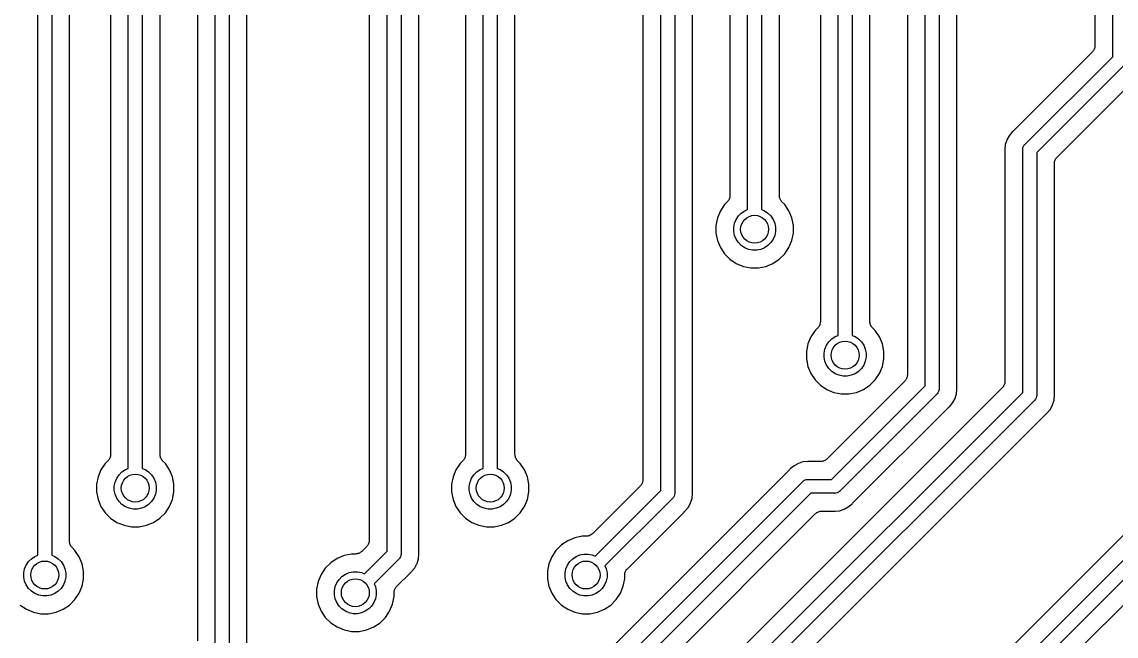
# Model space of a CAD drawing. Extents: x 49 to 143, y -158 to -38.
# Drawn here: x 80.57 to 96.23, y -82.03 to -73.23 of the extents above; entities that cross this region are included whole.
import ezdxf

# ---------------------------------------------------------------- set-up
doc = ezdxf.new("R2010")
doc.units = 0
doc.layers.add('BLACK', color=7, linetype='CONTINUOUS')

msp = doc.modelspace()

# ---------------------------------------------------------------- linework, layer by layer
at = {"layer": 'BLACK', "linetype": 'CONTINUOUS'}
for p, q in [((96.1844, -73.7272), (96.1844, -66.6869)), ((80.799, -80.8697), (80.799, -66.8323)), ((80.999, -66.8688), (80.999, -80.8697)), ((83.339, -82.2546), (83.339, -66.8323)), ((83.539, -66.8688), (83.539, -82.2911)), ((90.959, -75.9167), (90.959, -66.8323)), ((91.159, -66.8688), (91.159, -75.9167)), ((93.499, -78.4446), (93.499, -66.8323)), ((93.699, -66.8688), (93.699, -78.4811)), ((85.798, -80.8116), (85.798, -66.9133)), ((85.998, -66.9498), (85.998, -80.8481)), ((95.9304, -68.9039), (95.9304, -73.5694)), ((81.253, -80.6709), (81.253, -68.9985)), ((82.0944, -79.6251), (82.0944, -68.9188)), ((82.2944, -68.9188), (82.2944, -79.6251)), ((83.085, -69.0423), (83.085, -82.0968)), ((83.793, -82.2724), (83.793, -68.9948)), ((86.252, -80.8294), (86.252, -68.9175)), ((87.1744, -79.6251), (87.1744, -68.9188)), ((87.3744, -68.9188), (87.3744, -79.6251)), ((89.7144, -79.9432), (89.7144, -68.9188)), ((89.9144, -68.9188), (89.9144, -79.9797)), ((90.705, -69.0423), (90.705, -75.7179)), ((91.413, -75.7179), (91.413, -68.9985)), ((92.2544, -77.7201), (92.2544, -68.9188)), ((92.4544, -68.9188), (92.4544, -77.7201)), ((93.245, -69.0423), (93.245, -78.2868)), ((93.953, -78.4624), (93.953, -68.9985)), ((81.8404, -69.2052), (81.8404, -79.4263)), ((82.5484, -79.4263), (82.5484, -69.2052)), ((85.544, -69.0901), (85.544, -80.6538)), ((86.9204, -69.2052), (86.9204, -79.4263)), ((87.6284, -79.4263), (87.6284, -69.2052)), ((89.4604, -69.2052), (89.4604, -79.7854)), ((90.1684, -79.961), (90.1684, -69.2052)), ((92.0004, -69.2052), (92.0004, -77.5213)), ((92.7084, -77.5213), (92.7084, -69.2052)), ((95.9241, -73.6069), (95.9206, -73.6182)), ((95.9276, -73.5958), (95.9241, -73.6069)), ((95.9277, -73.5951), (95.9276, -73.5958)), ((95.9279, -73.5945), (95.9277, -73.5951)), ((95.9291, -73.5828), (95.9279, -73.5945)), ((95.9304, -73.5711), (95.9291, -73.5828)), ((95.9304, -73.5694), (95.9304, -73.5698)), ((95.9304, -73.5698), (95.9304, -73.5698)), ((95.9304, -73.5698), (95.9304, -73.5698)), ((95.9304, -73.5698), (95.9304, -73.5711)), ((95.8932, -73.6592), (94.7624, -74.79)), ((94.9288, -74.9828), (96.1844, -73.7272)), ((95.9006, -73.6501), (95.8932, -73.6592)), ((95.9082, -73.6411), (95.9006, -73.6501)), ((95.9085, -73.6405), (95.9082, -73.6411)), ((95.9089, -73.64), (95.9085, -73.6405)), ((95.9145, -73.6297), (95.9089, -73.64)), ((95.9201, -73.6194), (95.9145, -73.6297)), ((95.9203, -73.6188), (95.9201, -73.6194)), ((95.9206, -73.6182), (95.9203, -73.6188)), ((96.3516, -73.8428), (95.096, -75.0984)), ((95.3872, -75.1664), (96.518, -74.0356)), ((94.7002, -74.8594), (94.6674, -74.9209)), ((94.7445, -74.8055), (94.7002, -74.8594)), ((94.7532, -74.7983), (94.7445, -74.8055)), ((94.7569, -74.7946), (94.7532, -74.7983)), ((94.7611, -74.7912), (94.7569, -74.7946)), ((94.7624, -74.79), (94.7611, -74.7912)), ((94.6471, -74.9876), (94.6403, -75.057)), ((94.6625, -74.9369), (94.6471, -74.9876)), ((94.6674, -74.9209), (94.6625, -74.9369)), ((94.6625, -74.9369), (94.6625, -74.9369)), ((94.8999, -75.0294), (94.9032, -75.0185)), ((94.9032, -75.0185), (94.9125, -75.0012)), ((94.9125, -75.0012), (94.9249, -74.9859)), ((94.9249, -74.9859), (94.9288, -74.9828)), ((94.6403, -75.057), (94.6414, -75.0682)), ((94.6414, -75.0682), (94.6415, -75.0699)), ((94.6415, -75.0699), (94.6415, -75.0753)), ((94.6415, -75.0753), (94.642, -75.0806)), ((94.642, -75.0806), (94.642, -78.3791)), ((94.8955, -75.057), (94.896, -75.0521)), ((94.896, -75.0619), (94.8955, -75.057)), ((94.896, -75.0521), (94.8974, -75.0374)), ((94.896, -75.0521), (94.896, -75.0521)), ((94.896, -78.5369), (94.896, -75.0619)), ((94.8974, -75.0374), (94.8975, -75.0372)), ((94.8975, -75.0372), (94.8999, -75.0294)), ((95.096, -75.0984), (95.096, -78.5735)), ((95.3797, -75.1755), (95.3872, -75.1664)), ((95.35, -75.2545), (95.3513, -75.2428)), ((95.35, -75.2558), (95.35, -75.2545)), ((95.35, -75.2562), (95.35, -75.2558)), ((95.35, -75.2558), (95.35, -75.2558)), ((95.35, -75.2558), (95.35, -75.2558)), ((95.35, -78.5547), (95.35, -75.2562)), ((95.3513, -75.2428), (95.3525, -75.2311)), ((95.3525, -75.2311), (95.3527, -75.2305)), ((95.3527, -75.2305), (95.3528, -75.2298)), ((95.3528, -75.2298), (95.3563, -75.2186)), ((95.3563, -75.2186), (95.3598, -75.2074)), ((95.3598, -75.2074), (95.3601, -75.2068)), ((95.3601, -75.2068), (95.3603, -75.2062)), ((95.3603, -75.2062), (95.3659, -75.1959)), ((95.3659, -75.1959), (95.3715, -75.1856)), ((95.3715, -75.1856), (95.3719, -75.1851)), ((95.3719, -75.1851), (95.3722, -75.1845)), ((95.3722, -75.1845), (95.3797, -75.1755)), ((90.6753, -75.7986), (90.6678, -75.8077)), ((90.6828, -75.7897), (90.6753, -75.7986)), ((90.6831, -75.7891), (90.6828, -75.7897)), ((90.6835, -75.7886), (90.6831, -75.7891)), ((90.6891, -75.7783), (90.6835, -75.7886)), ((90.6947, -75.768), (90.6891, -75.7783)), ((90.6949, -75.7673), (90.6947, -75.768)), ((90.6952, -75.7667), (90.6949, -75.7673)), ((90.6987, -75.7555), (90.6952, -75.7667)), ((90.7022, -75.7443), (90.6987, -75.7555)), ((90.7023, -75.7437), (90.7022, -75.7443)), ((90.7025, -75.743), (90.7023, -75.7437)), ((90.7037, -75.7313), (90.7025, -75.743)), ((90.705, -75.7197), (90.7037, -75.7313)), ((90.705, -75.7179), (90.705, -75.7183)), ((90.705, -75.7183), (90.705, -75.7184)), ((90.705, -75.7184), (90.705, -75.7184)), ((90.705, -75.7184), (90.705, -75.7197)), ((91.4141, -75.7296), (91.413, -75.7179)), ((91.4152, -75.7413), (91.4141, -75.7296)), ((91.4154, -75.7419), (91.4152, -75.7413)), ((91.4154, -75.7426), (91.4154, -75.7419)), ((91.4188, -75.7538), (91.4154, -75.7426)), ((91.4221, -75.7651), (91.4188, -75.7538)), ((91.4224, -75.7657), (91.4221, -75.7651)), ((91.4226, -75.7663), (91.4224, -75.7657)), ((91.4281, -75.7767), (91.4226, -75.7663)), ((91.4335, -75.7871), (91.4281, -75.7767)), ((91.4339, -75.7876), (91.4335, -75.7871)), ((91.4342, -75.7882), (91.4339, -75.7876)), ((91.4416, -75.7973), (91.4342, -75.7882)), ((91.449, -75.8065), (91.4416, -75.7973)), ((90.5681, -75.9376), (90.5263, -76.0384)), ((90.6287, -75.8468), (90.5681, -75.9376)), ((90.6678, -75.8077), (90.6287, -75.8468)), ((90.8678, -75.967), (90.9169, -75.9341)), ((90.9169, -75.9341), (90.959, -75.9167)), ((91.159, -75.9167), (91.2011, -75.9341)), ((91.2011, -75.9341), (91.2502, -75.967)), ((91.4499, -75.8074), (91.449, -75.8065)), ((91.4502, -75.8077), (91.4499, -75.8074)), ((91.4499, -75.8074), (91.4499, -75.8074)), ((91.4499, -75.8074), (91.4499, -75.8074)), ((91.4893, -75.8468), (91.4502, -75.8077)), ((91.5499, -75.9376), (91.4893, -75.8468)), ((91.5917, -76.0384), (91.5499, -75.9376)), ((90.5263, -76.0384), (90.505, -76.1454)), ((90.759, -76.1705), (90.7705, -76.1125)), ((90.7705, -76.1125), (90.7931, -76.0579)), ((90.7931, -76.0579), (90.826, -76.0088)), ((90.826, -76.0088), (90.8678, -75.967)), ((91.2502, -75.967), (91.292, -76.0088)), ((91.292, -76.0088), (91.3249, -76.0579)), ((91.3249, -76.0579), (91.3475, -76.1125)), ((91.3475, -76.1125), (91.359, -76.1705)), ((91.613, -76.1454), (91.5917, -76.0384)), ((90.505, -76.1454), (90.505, -76.2546)), ((90.505, -76.2546), (90.5263, -76.3616)), ((90.759, -76.2295), (90.759, -76.1705)), ((90.7705, -76.2875), (90.759, -76.2295)), ((91.359, -76.2295), (91.3475, -76.2875)), ((91.359, -76.1705), (91.359, -76.2295)), ((91.5917, -76.3616), (91.613, -76.2546)), ((91.613, -76.2546), (91.613, -76.1454)), ((90.5263, -76.3616), (90.5681, -76.4624)), ((90.7931, -76.3421), (90.7705, -76.2875)), ((90.826, -76.3912), (90.7931, -76.3421)), ((90.8678, -76.433), (90.826, -76.3912)), ((91.292, -76.3912), (91.2502, -76.433)), ((91.3249, -76.3421), (91.292, -76.3912)), ((91.3475, -76.2875), (91.3249, -76.3421)), ((91.5499, -76.4624), (91.5917, -76.3616)), ((90.5681, -76.4624), (90.6287, -76.5532)), ((90.6287, -76.5532), (90.7058, -76.6303)), ((90.9169, -76.4659), (90.8678, -76.433)), ((90.9715, -76.4885), (90.9169, -76.4659)), ((91.0295, -76.5), (90.9715, -76.4885)), ((91.0885, -76.5), (91.0295, -76.5)), ((91.1465, -76.4885), (91.0885, -76.5)), ((91.2011, -76.4659), (91.1465, -76.4885)), ((91.2502, -76.433), (91.2011, -76.4659)), ((91.4122, -76.6303), (91.4893, -76.5532)), ((91.4893, -76.5532), (91.5499, -76.4624)), ((90.7058, -76.6303), (90.7966, -76.6909)), ((90.7966, -76.6909), (90.8974, -76.7327)), ((90.8974, -76.7327), (91.0044, -76.754)), ((91.1136, -76.754), (91.2206, -76.7327)), ((91.2206, -76.7327), (91.3214, -76.6909)), ((91.3214, -76.6909), (91.4122, -76.6303)), ((91.0044, -76.754), (91.1136, -76.754)), ((92.0004, -77.5231), (91.9991, -77.5348)), ((92.0004, -77.5213), (92.0004, -77.5217)), ((92.0004, -77.5217), (92.0004, -77.5218)), ((92.0004, -77.5218), (92.0004, -77.5218)), ((92.0004, -77.5218), (92.0004, -77.5231)), ((92.7095, -77.533), (92.7084, -77.5213)), ((91.9241, -77.6502), (91.8635, -77.741)), ((91.9632, -77.6111), (91.9241, -77.6502)), ((91.9707, -77.602), (91.9632, -77.6111)), ((91.9782, -77.5931), (91.9707, -77.602)), ((91.9785, -77.5925), (91.9782, -77.5931)), ((91.9789, -77.592), (91.9785, -77.5925)), ((91.9845, -77.5817), (91.9789, -77.592)), ((91.9901, -77.5714), (91.9845, -77.5817)), ((91.9903, -77.5707), (91.9901, -77.5714)), ((91.9906, -77.5701), (91.9903, -77.5707)), ((91.9941, -77.5589), (91.9906, -77.5701)), ((91.9976, -77.5477), (91.9941, -77.5589)), ((91.9977, -77.5471), (91.9976, -77.5477)), ((91.9979, -77.5464), (91.9977, -77.5471)), ((91.9991, -77.5348), (91.9979, -77.5464)), ((92.7106, -77.5447), (92.7095, -77.533)), ((92.7108, -77.5453), (92.7106, -77.5447)), ((92.7108, -77.546), (92.7108, -77.5453)), ((92.7142, -77.5571), (92.7108, -77.546)), ((92.7175, -77.5685), (92.7142, -77.5571)), ((92.7178, -77.5691), (92.7175, -77.5685)), ((92.718, -77.5697), (92.7178, -77.5691)), ((92.7235, -77.5801), (92.718, -77.5697)), ((92.7289, -77.5905), (92.7235, -77.5801)), ((92.7293, -77.591), (92.7289, -77.5905)), ((92.7296, -77.5916), (92.7293, -77.591)), ((92.737, -77.6007), (92.7296, -77.5916)), ((92.7444, -77.6099), (92.737, -77.6007)), ((92.7453, -77.6108), (92.7444, -77.6099)), ((92.7456, -77.6111), (92.7453, -77.6108)), ((92.7453, -77.6108), (92.7453, -77.6108)), ((92.7453, -77.6108), (92.7453, -77.6108)), ((92.7847, -77.6502), (92.7456, -77.6111)), ((92.8453, -77.741), (92.7847, -77.6502)), ((91.8635, -77.741), (91.8217, -77.8418)), ((92.0885, -77.8613), (92.1214, -77.8122)), ((92.1214, -77.8122), (92.1632, -77.7704)), ((92.1632, -77.7704), (92.2123, -77.7375)), ((92.2123, -77.7375), (92.2544, -77.7201)), ((92.4544, -77.7201), (92.4965, -77.7375)), ((92.4965, -77.7375), (92.5456, -77.7704)), ((92.5456, -77.7704), (92.5874, -77.8122)), ((92.5874, -77.8122), (92.6203, -77.8613)), ((92.8871, -77.8418), (92.8453, -77.741)), ((91.8217, -77.8418), (91.8004, -77.9488)), ((91.8004, -77.9488), (91.8004, -78.058)), ((92.0544, -77.9739), (92.0659, -77.9159)), ((92.0544, -78.0329), (92.0544, -77.9739)), ((92.0659, -77.9159), (92.0885, -77.8613)), ((92.6203, -77.8613), (92.6429, -77.9159)), ((92.6429, -77.9159), (92.6544, -77.9739)), ((92.6544, -77.9739), (92.6544, -78.0329)), ((92.9084, -77.9488), (92.8871, -77.8418)), ((92.9084, -78.058), (92.9084, -77.9488)), ((91.8004, -78.058), (91.8217, -78.165)), ((92.0659, -78.0909), (92.0544, -78.0329)), ((92.0885, -78.1455), (92.0659, -78.0909)), ((92.1214, -78.1946), (92.0885, -78.1455)), ((92.6203, -78.1455), (92.5874, -78.1946)), ((92.6429, -78.0909), (92.6203, -78.1455)), ((92.6544, -78.0329), (92.6429, -78.0909)), ((92.8871, -78.165), (92.9084, -78.058)), ((91.8217, -78.165), (91.8635, -78.2658)), ((91.8635, -78.2658), (91.9241, -78.3566)), ((92.1632, -78.2364), (92.1214, -78.1946)), ((92.2123, -78.2693), (92.1632, -78.2364)), ((92.2669, -78.2919), (92.2123, -78.2693)), ((92.3249, -78.3034), (92.2669, -78.2919)), ((92.3839, -78.3034), (92.3249, -78.3034)), ((92.4419, -78.2919), (92.3839, -78.3034)), ((92.4965, -78.2693), (92.4419, -78.2919)), ((92.5456, -78.2364), (92.4965, -78.2693)), ((92.5874, -78.1946), (92.5456, -78.2364)), ((92.7847, -78.3566), (92.8453, -78.2658)), ((92.8453, -78.2658), (92.8871, -78.165)), ((93.2437, -78.3002), (93.2425, -78.3119)), ((93.245, -78.2885), (93.2437, -78.3002)), ((93.245, -78.2868), (93.245, -78.2872)), ((93.245, -78.2872), (93.245, -78.2872)), ((93.245, -78.2872), (93.245, -78.2872)), ((93.245, -78.2872), (93.245, -78.2885)), ((91.9241, -78.3566), (92.0012, -78.4337)), ((92.0012, -78.4337), (92.092, -78.4943)), ((93.2078, -78.3766), (92.0926, -79.4918)), ((92.1606, -79.783), (93.499, -78.4446)), ((92.6168, -78.4943), (92.7076, -78.4337)), ((92.7076, -78.4337), (92.7847, -78.3566)), ((93.2153, -78.3675), (93.2078, -78.3766)), ((93.2228, -78.3585), (93.2153, -78.3675)), ((93.2231, -78.3579), (93.2228, -78.3585)), ((93.2235, -78.3574), (93.2231, -78.3579)), ((93.2291, -78.3471), (93.2235, -78.3574)), ((93.2347, -78.3368), (93.2291, -78.3471)), ((93.2349, -78.3362), (93.2347, -78.3368)), ((93.2352, -78.3356), (93.2349, -78.3362)), ((93.2387, -78.3243), (93.2352, -78.3356)), ((93.2422, -78.3132), (93.2387, -78.3243)), ((93.2423, -78.3125), (93.2422, -78.3132)), ((93.2425, -78.3119), (93.2423, -78.3125)), ((93.9535, -78.4677), (93.953, -78.4624)), ((94.6122, -78.4599), (94.6048, -78.4689)), ((94.6198, -78.4509), (94.6122, -78.4599)), ((94.6201, -78.4503), (94.6198, -78.4509)), ((94.6205, -78.4498), (94.6201, -78.4503)), ((94.6261, -78.4394), (94.6205, -78.4498)), ((94.6317, -78.4291), (94.6261, -78.4394)), ((94.6319, -78.4285), (94.6317, -78.4291)), ((94.6322, -78.4279), (94.6319, -78.4285)), ((94.6357, -78.4167), (94.6322, -78.4279)), ((94.6392, -78.4055), (94.6357, -78.4167)), ((94.6393, -78.4048), (94.6392, -78.4055)), ((94.6395, -78.4042), (94.6393, -78.4048)), ((94.6407, -78.3926), (94.6395, -78.4042)), ((94.642, -78.3809), (94.6407, -78.3926)), ((94.642, -78.3791), (94.642, -78.3795)), ((94.642, -78.3795), (94.642, -78.3796)), ((94.642, -78.3796), (94.642, -78.3796)), ((94.642, -78.3796), (94.642, -78.3809)), ((94.6048, -78.4689), (85.1999, -87.8738)), ((85.2679, -88.165), (94.896, -78.5369)), ((92.092, -78.4943), (92.1928, -78.5361)), ((92.1928, -78.5361), (92.2998, -78.5574)), ((93.6662, -78.5602), (92.2762, -79.9502)), ((92.2998, -78.5574), (92.409, -78.5574)), ((92.409, -78.5574), (92.516, -78.5361)), ((92.516, -78.5361), (92.6168, -78.4943)), ((93.6701, -78.5571), (93.6662, -78.5602)), ((93.6825, -78.5418), (93.6701, -78.5571)), ((93.6918, -78.5245), (93.6825, -78.5418)), ((93.6965, -78.509), (93.6918, -78.5245)), ((93.6976, -78.5056), (93.6965, -78.509)), ((93.6983, -78.4985), (93.6976, -78.5056)), ((93.699, -78.4909), (93.6983, -78.4985)), ((93.699, -78.4811), (93.6995, -78.486)), ((93.6995, -78.486), (93.699, -78.4909)), ((93.699, -78.4909), (93.699, -78.4909)), ((93.9276, -78.6221), (93.9479, -78.5554)), ((93.9479, -78.5554), (93.9536, -78.4972)), ((93.9534, -78.4731), (93.9535, -78.4677)), ((93.9536, -78.4748), (93.9534, -78.4731)), ((93.9547, -78.486), (93.9536, -78.4748)), ((93.9536, -78.4972), (93.9547, -78.486)), ((93.9536, -78.4972), (93.9536, -78.4972)), ((95.0888, -78.6168), (95.0848, -78.6244)), ((95.0946, -78.598), (95.0888, -78.6168)), ((95.0948, -78.5959), (95.0946, -78.598)), ((95.096, -78.5833), (95.0948, -78.5959)), ((95.096, -78.5735), (95.0965, -78.5784)), ((95.0965, -78.5784), (95.096, -78.5832)), ((95.096, -78.5832), (95.096, -78.5833)), ((95.3449, -78.6477), (95.3517, -78.5784)), ((95.3505, -78.5601), (95.35, -78.5547)), ((95.3504, -78.5654), (95.3505, -78.5601)), ((95.3506, -78.5672), (95.3504, -78.5654)), ((95.3517, -78.5784), (95.3506, -78.5672)), ((95.0632, -78.6525), (85.3835, -88.3322)), ((92.469, -80.1166), (93.8326, -78.753)), ((93.8326, -78.753), (93.8339, -78.7518)), ((93.8339, -78.7518), (93.8381, -78.7484)), ((93.8381, -78.7484), (93.8418, -78.7447)), ((93.8418, -78.7447), (93.8505, -78.7375)), ((93.8505, -78.7375), (93.8948, -78.6836)), ((93.8948, -78.6836), (93.9276, -78.6221)), ((95.0671, -78.6494), (95.0632, -78.6525)), ((95.0795, -78.6342), (95.0671, -78.6494)), ((95.0848, -78.6244), (95.0795, -78.6342)), ((95.2475, -78.8299), (95.2918, -78.776)), ((95.2918, -78.776), (95.3246, -78.7145)), ((95.3246, -78.7145), (95.3449, -78.6477)), ((85.5764, -88.4986), (95.2296, -78.8454)), ((95.2296, -78.8454), (95.2309, -78.8441)), ((95.2309, -78.8441), (95.2351, -78.8408)), ((95.2351, -78.8408), (95.2388, -78.837)), ((95.2388, -78.837), (95.2475, -78.8299)), ((81.7641, -79.5552), (81.7035, -79.646)), ((81.8032, -79.5161), (81.7641, -79.5552)), ((81.8107, -79.507), (81.8032, -79.5161)), ((81.8182, -79.4981), (81.8107, -79.507)), ((81.8185, -79.4975), (81.8182, -79.4981)), ((81.8189, -79.497), (81.8185, -79.4975)), ((81.8245, -79.4867), (81.8189, -79.497)), ((81.8301, -79.4764), (81.8245, -79.4867)), ((81.8303, -79.4757), (81.8301, -79.4764)), ((81.8306, -79.4751), (81.8303, -79.4757)), ((81.8341, -79.4639), (81.8306, -79.4751)), ((81.8376, -79.4527), (81.8341, -79.4639)), ((81.8377, -79.4521), (81.8376, -79.4527)), ((81.8379, -79.4514), (81.8377, -79.4521)), ((81.8391, -79.4398), (81.8379, -79.4514)), ((81.8404, -79.4281), (81.8391, -79.4398)), ((81.8404, -79.4263), (81.8404, -79.4267)), ((81.8404, -79.4267), (81.8404, -79.4268)), ((81.8404, -79.4268), (81.8404, -79.4268)), ((81.8404, -79.4268), (81.8404, -79.4281)), ((82.5495, -79.438), (82.5484, -79.4263)), ((82.5506, -79.4497), (82.5495, -79.438)), ((82.5508, -79.4503), (82.5506, -79.4497)), ((82.5508, -79.451), (82.5508, -79.4503)), ((82.5542, -79.4622), (82.5508, -79.451)), ((82.5575, -79.4735), (82.5542, -79.4622)), ((82.5578, -79.4741), (82.5575, -79.4735)), ((82.558, -79.4747), (82.5578, -79.4741)), ((82.5635, -79.4851), (82.558, -79.4747)), ((82.5689, -79.4955), (82.5635, -79.4851)), ((82.5693, -79.496), (82.5689, -79.4955)), ((82.5696, -79.4966), (82.5693, -79.496)), ((82.577, -79.5057), (82.5696, -79.4966)), ((82.5844, -79.5149), (82.577, -79.5057)), ((82.5853, -79.5158), (82.5844, -79.5149)), ((82.5856, -79.5161), (82.5853, -79.5158)), ((82.5853, -79.5158), (82.5853, -79.5158)), ((82.5853, -79.5158), (82.5853, -79.5158)), ((82.6247, -79.5552), (82.5856, -79.5161)), ((82.6853, -79.646), (82.6247, -79.5552)), ((86.8441, -79.5552), (86.7835, -79.646)), ((86.8832, -79.5161), (86.8441, -79.5552)), ((86.8907, -79.507), (86.8832, -79.5161)), ((86.8982, -79.4981), (86.8907, -79.507)), ((86.8985, -79.4975), (86.8982, -79.4981)), ((86.8989, -79.497), (86.8985, -79.4975)), ((86.9045, -79.4867), (86.8989, -79.497)), ((86.9101, -79.4764), (86.9045, -79.4867)), ((86.9103, -79.4757), (86.9101, -79.4764)), ((86.9106, -79.4751), (86.9103, -79.4757)), ((86.9141, -79.4639), (86.9106, -79.4751)), ((86.9176, -79.4527), (86.9141, -79.4639)), ((86.9177, -79.4521), (86.9176, -79.4527)), ((86.9179, -79.4514), (86.9177, -79.4521)), ((86.9191, -79.4398), (86.9179, -79.4514)), ((86.9204, -79.4281), (86.9191, -79.4398)), ((86.9204, -79.4263), (86.9204, -79.4267)), ((86.9204, -79.4267), (86.9204, -79.4268)), ((86.9204, -79.4268), (86.9204, -79.4268)), ((86.9204, -79.4268), (86.9204, -79.4281)), ((87.6295, -79.438), (87.6284, -79.4263)), ((87.6306, -79.4497), (87.6295, -79.438)), ((87.6308, -79.4503), (87.6306, -79.4497)), ((87.6308, -79.451), (87.6308, -79.4503)), ((87.6342, -79.4622), (87.6308, -79.451)), ((87.6375, -79.4735), (87.6342, -79.4622)), ((87.6378, -79.4741), (87.6375, -79.4735)), ((87.638, -79.4747), (87.6378, -79.4741)), ((87.6435, -79.4851), (87.638, -79.4747)), ((87.6489, -79.4955), (87.6435, -79.4851)), ((87.6493, -79.496), (87.6489, -79.4955)), ((87.6496, -79.4966), (87.6493, -79.496)), ((87.657, -79.5057), (87.6496, -79.4966)), ((87.6644, -79.5149), (87.657, -79.5057)), ((87.6653, -79.5158), (87.6644, -79.5149)), ((87.6656, -79.5161), (87.6653, -79.5158)), ((87.6653, -79.5158), (87.6653, -79.5158)), ((87.6653, -79.5158), (87.6653, -79.5158)), ((87.7047, -79.5552), (87.6656, -79.5161)), ((87.7653, -79.646), (87.7047, -79.5552)), ((91.6849, -79.5544), (91.6234, -79.5872)), ((91.7361, -79.5388), (91.6849, -79.5544)), ((91.7516, -79.5341), (91.7361, -79.5388)), ((91.7361, -79.5388), (91.7361, -79.5388)), ((91.821, -79.5273), (91.7516, -79.5341)), ((91.8322, -79.5284), (91.821, -79.5273)), ((91.8375, -79.5284), (91.8322, -79.5284)), ((91.8429, -79.529), (91.8375, -79.5284)), ((91.8446, -79.529), (91.8429, -79.529)), ((92.0028, -79.529), (91.8446, -79.529)), ((92.0144, -79.5279), (92.0028, -79.529)), ((92.0261, -79.5268), (92.0144, -79.5279)), ((92.0268, -79.5266), (92.0261, -79.5268)), ((92.0274, -79.5266), (92.0268, -79.5266)), ((92.0386, -79.5232), (92.0274, -79.5266)), ((92.0499, -79.5199), (92.0386, -79.5232)), ((92.0505, -79.5196), (92.0499, -79.5199)), ((92.0512, -79.5194), (92.0505, -79.5196)), ((92.0615, -79.5139), (92.0512, -79.5194)), ((92.0719, -79.5085), (92.0615, -79.5139)), ((92.0725, -79.5081), (92.0719, -79.5085)), ((92.073, -79.5078), (92.0725, -79.5081)), ((92.0821, -79.5004), (92.073, -79.5078)), ((92.0913, -79.493), (92.0821, -79.5004)), ((92.0922, -79.4921), (92.0913, -79.493)), ((92.0923, -79.4921), (92.0922, -79.4921)), ((92.0926, -79.4918), (92.0923, -79.4921)), ((92.0923, -79.4921), (92.0923, -79.4921)), ((81.7035, -79.646), (81.6617, -79.7468)), ((81.9285, -79.7663), (81.9614, -79.7172)), ((81.9614, -79.7172), (82.0032, -79.6754)), ((82.0032, -79.6754), (82.0523, -79.6425)), ((82.0523, -79.6425), (82.0944, -79.6251)), ((82.2944, -79.6251), (82.3365, -79.6425)), ((82.3365, -79.6425), (82.3856, -79.6754)), ((82.3856, -79.6754), (82.4274, -79.7172)), ((82.4274, -79.7172), (82.4603, -79.7663)), ((82.7271, -79.7468), (82.6853, -79.646)), ((91.554, -79.6494), (84.3456, -86.8578)), ((86.7835, -79.646), (86.7417, -79.7468)), ((87.0085, -79.7663), (87.0414, -79.7172)), ((87.0414, -79.7172), (87.0832, -79.6754)), ((87.0832, -79.6754), (87.1323, -79.6425)), ((87.1323, -79.6425), (87.1744, -79.6251)), ((87.3744, -79.6251), (87.4165, -79.6425)), ((87.4165, -79.6425), (87.4656, -79.6754)), ((87.4656, -79.6754), (87.5074, -79.7172)), ((87.5074, -79.7172), (87.5403, -79.7663)), ((87.8071, -79.7468), (87.7653, -79.646)), ((91.5574, -79.6453), (91.554, -79.6494)), ((91.5612, -79.6415), (91.5574, -79.6453)), ((91.5623, -79.6402), (91.5612, -79.6415)), ((91.5695, -79.6315), (91.5623, -79.6402)), ((91.6234, -79.5872), (91.5695, -79.6315)), ((81.6617, -79.7468), (81.6404, -79.8538)), ((81.6404, -79.8538), (81.6404, -79.963)), ((81.8944, -79.8789), (81.9059, -79.8209)), ((81.9059, -79.8209), (81.9285, -79.7663)), ((82.4603, -79.7663), (82.4829, -79.8209)), ((82.4829, -79.8209), (82.4944, -79.8789)), ((82.7484, -79.8538), (82.7271, -79.7468)), ((82.7484, -79.963), (82.7484, -79.8538)), ((84.4136, -87.149), (91.7468, -79.8158)), ((86.7417, -79.7468), (86.7204, -79.8538)), ((86.7204, -79.8538), (86.7204, -79.963)), ((86.9744, -79.8789), (86.9859, -79.8209)), ((86.9859, -79.8209), (87.0085, -79.7663)), ((87.5403, -79.7663), (87.5629, -79.8209)), ((87.5629, -79.8209), (87.5744, -79.8789)), ((87.8284, -79.8538), (87.8071, -79.7468)), ((87.8284, -79.963), (87.8284, -79.8538)), ((89.4307, -79.8661), (89.4232, -79.8752)), ((89.4382, -79.8571), (89.4307, -79.8661)), ((89.4385, -79.8565), (89.4382, -79.8571)), ((89.4389, -79.856), (89.4385, -79.8565)), ((89.4445, -79.8457), (89.4389, -79.856)), ((89.4501, -79.8354), (89.4445, -79.8457)), ((89.4503, -79.8348), (89.4501, -79.8354)), ((89.4506, -79.8342), (89.4503, -79.8348)), ((89.4541, -79.823), (89.4506, -79.8342)), ((89.4576, -79.8118), (89.4541, -79.823)), ((89.4577, -79.8111), (89.4576, -79.8118)), ((89.4579, -79.8105), (89.4577, -79.8111)), ((89.4591, -79.7988), (89.4579, -79.8105)), ((89.4604, -79.7871), (89.4591, -79.7988)), ((89.4604, -79.7854), (89.4604, -79.7858)), ((89.4604, -79.7858), (89.4604, -79.7858)), ((89.4604, -79.7858), (89.4604, -79.7858)), ((89.4604, -79.7858), (89.4604, -79.7871)), ((91.7468, -79.8158), (91.7499, -79.8119)), ((91.7499, -79.8119), (91.7652, -79.7995)), ((91.7652, -79.7995), (91.7825, -79.7902)), ((91.7825, -79.7902), (91.7957, -79.7862)), ((91.7957, -79.7862), (91.8014, -79.7844)), ((91.8014, -79.7844), (91.8034, -79.7843)), ((91.8034, -79.7843), (91.8161, -79.783)), ((91.8161, -79.783), (91.821, -79.7825)), ((91.8161, -79.783), (91.8161, -79.783)), ((91.821, -79.7825), (91.8259, -79.783)), ((91.8259, -79.783), (92.1606, -79.783)), ((81.6404, -79.963), (81.6617, -80.07)), ((81.8944, -79.9379), (81.8944, -79.8789)), ((81.9059, -79.9959), (81.8944, -79.9379)), ((81.9285, -80.0505), (81.9059, -79.9959)), ((82.4829, -79.9959), (82.4603, -80.0505)), ((82.4944, -79.9379), (82.4829, -79.9959)), ((82.4944, -79.8789), (82.4944, -79.9379)), ((82.7271, -80.07), (82.7484, -79.963)), ((91.8624, -79.983), (84.5292, -87.3162)), ((86.7204, -79.963), (86.7417, -80.07)), ((86.9744, -79.9379), (86.9744, -79.8789)), ((86.9859, -79.9959), (86.9744, -79.9379)), ((87.0085, -80.0505), (86.9859, -79.9959)), ((87.5629, -79.9959), (87.5403, -80.0505)), ((87.5744, -79.9379), (87.5629, -79.9959)), ((87.5744, -79.8789), (87.5744, -79.9379)), ((87.8071, -80.07), (87.8284, -79.963)), ((89.4232, -79.8752), (88.7366, -80.5618)), ((88.7756, -80.882), (89.7144, -79.9432)), ((89.9072, -80.0231), (89.8979, -80.0404)), ((89.9122, -80.0065), (89.9072, -80.0231)), ((89.913, -80.0042), (89.9122, -80.0065)), ((89.9134, -80.0001), (89.913, -80.0042)), ((89.9144, -79.9895), (89.9134, -80.0001)), ((89.9144, -79.9797), (89.9149, -79.9846)), ((89.9149, -79.9846), (89.9144, -79.9895)), ((89.9144, -79.9895), (89.9144, -79.9895)), ((90.1633, -80.054), (90.1701, -79.9846)), ((90.1689, -79.9663), (90.1684, -79.961)), ((90.1688, -79.9717), (90.1689, -79.9663)), ((90.169, -79.9734), (90.1688, -79.9717)), ((90.1701, -79.9846), (90.169, -79.9734)), ((92.1971, -79.983), (91.8624, -79.983)), ((92.202, -79.9835), (92.1971, -79.983)), ((92.2069, -79.983), (92.202, -79.9835)), ((92.2216, -79.9816), (92.2069, -79.983)), ((92.2069, -79.983), (92.2069, -79.983)), ((92.2405, -79.9758), (92.2216, -79.9816)), ((92.2578, -79.9665), (92.2405, -79.9758)), ((92.2731, -79.9541), (92.2578, -79.9665)), ((92.2762, -79.9502), (92.2731, -79.9541)), ((97.0178, -79.9006), (92.3466, -84.5718)), ((92.4146, -84.863), (97.309, -79.9686)), ((81.6617, -80.07), (81.7035, -80.1708)), ((81.7035, -80.1708), (81.7641, -80.2616)), ((81.9614, -80.0996), (81.9285, -80.0505)), ((82.0032, -80.1414), (81.9614, -80.0996)), ((82.0523, -80.1743), (82.0032, -80.1414)), ((82.1069, -80.1969), (82.0523, -80.1743)), ((82.3365, -80.1743), (82.2819, -80.1969)), ((82.3856, -80.1414), (82.3365, -80.1743)), ((82.4274, -80.0996), (82.3856, -80.1414)), ((82.4603, -80.0505), (82.4274, -80.0996)), ((82.6247, -80.2616), (82.6853, -80.1708)), ((82.6853, -80.1708), (82.7271, -80.07)), ((86.7417, -80.07), (86.7835, -80.1708)), ((86.7835, -80.1708), (86.8441, -80.2616)), ((87.0414, -80.0996), (87.0085, -80.0505)), ((87.0832, -80.1414), (87.0414, -80.0996)), ((87.1323, -80.1743), (87.0832, -80.1414)), ((87.1869, -80.1969), (87.1323, -80.1743)), ((87.4165, -80.1743), (87.3619, -80.1969)), ((87.4656, -80.1414), (87.4165, -80.1743)), ((87.5074, -80.0996), (87.4656, -80.1414)), ((87.5403, -80.0505), (87.5074, -80.0996)), ((87.7047, -80.2616), (87.7653, -80.1708)), ((87.7653, -80.1708), (87.8071, -80.07)), ((89.8816, -80.0588), (88.917, -81.0234)), ((89.8855, -80.0557), (89.8816, -80.0588)), ((89.8979, -80.0404), (89.8855, -80.0557)), ((90.0659, -80.2361), (90.1102, -80.1822)), ((90.1102, -80.1822), (90.143, -80.1207)), ((90.143, -80.1207), (90.1625, -80.0565)), ((90.1625, -80.0565), (90.1633, -80.054)), ((90.1625, -80.0565), (90.1625, -80.0565)), ((92.3381, -80.2116), (92.3996, -80.1788)), ((92.3996, -80.1788), (92.4535, -80.1345)), ((92.4535, -80.1345), (92.4607, -80.1258)), ((92.4607, -80.1258), (92.4618, -80.1245)), ((92.4618, -80.1245), (92.4656, -80.1207)), ((92.4656, -80.1207), (92.469, -80.1166)), ((97.4762, -80.0842), (92.5302, -85.0302)), ((81.7641, -80.2616), (81.8412, -80.3387)), ((81.8412, -80.3387), (81.932, -80.3993)), ((82.1649, -80.2084), (82.1069, -80.1969)), ((82.2239, -80.2084), (82.1649, -80.2084)), ((82.2819, -80.1969), (82.2239, -80.2084)), ((82.4568, -80.3993), (82.5476, -80.3387)), ((82.5476, -80.3387), (82.6247, -80.2616)), ((84.722, -87.4826), (91.9304, -80.2742)), ((86.8441, -80.2616), (86.9212, -80.3387)), ((86.9212, -80.3387), (87.012, -80.3993)), ((87.2449, -80.2084), (87.1869, -80.1969)), ((87.3039, -80.2084), (87.2449, -80.2084)), ((87.3619, -80.1969), (87.3039, -80.2084)), ((87.5368, -80.3993), (87.6276, -80.3387)), ((87.6276, -80.3387), (87.7047, -80.2616)), ((89.2372, -81.0624), (90.048, -80.2516)), ((90.048, -80.2516), (90.0493, -80.2504)), ((90.0493, -80.2504), (90.0535, -80.247)), ((90.0535, -80.247), (90.0572, -80.2433)), ((90.0572, -80.2433), (90.0659, -80.2361)), ((91.9304, -80.2742), (91.9307, -80.2739)), ((91.9307, -80.2739), (91.9307, -80.2739)), ((91.9307, -80.2739), (91.9308, -80.2739)), ((91.9308, -80.2739), (91.9317, -80.273)), ((91.9317, -80.273), (91.9409, -80.2656)), ((91.9409, -80.2656), (91.95, -80.2582)), ((91.95, -80.2582), (91.9505, -80.2579)), ((91.9505, -80.2579), (91.9511, -80.2575)), ((91.9511, -80.2575), (91.9615, -80.2521)), ((91.9615, -80.2521), (91.9718, -80.2466)), ((91.9718, -80.2466), (91.9725, -80.2464)), ((91.9725, -80.2464), (91.9731, -80.2461)), ((91.9731, -80.2461), (91.9843, -80.2428)), ((91.9843, -80.2428), (91.9956, -80.2394)), ((91.9956, -80.2394), (91.9962, -80.2394)), ((91.9962, -80.2394), (91.9969, -80.2392)), ((91.9969, -80.2392), (92.0085, -80.2381)), ((92.0085, -80.2381), (92.0202, -80.237)), ((92.0202, -80.237), (92.1784, -80.237)), ((92.1784, -80.237), (92.1801, -80.237)), ((92.1801, -80.237), (92.1855, -80.2376)), ((92.1855, -80.2376), (92.1908, -80.2376)), ((92.1908, -80.2376), (92.202, -80.2387)), ((92.202, -80.2387), (92.2132, -80.2376)), ((92.2132, -80.2376), (92.2714, -80.2319)), ((92.2132, -80.2376), (92.2132, -80.2376)), ((92.2714, -80.2319), (92.3381, -80.2116)), ((95.0922, -82.8274), (97.6426, -80.277)), ((81.932, -80.3993), (82.0328, -80.4411)), ((82.0328, -80.4411), (82.1398, -80.4624)), ((82.1398, -80.4624), (82.249, -80.4624)), ((82.249, -80.4624), (82.356, -80.4411)), ((82.356, -80.4411), (82.4568, -80.3993)), ((87.012, -80.3993), (87.1128, -80.4411)), ((87.1128, -80.4411), (87.2198, -80.4624)), ((87.2198, -80.4624), (87.329, -80.4624)), ((87.329, -80.4624), (87.436, -80.4411)), ((87.436, -80.4411), (87.5368, -80.3993)), ((85.544, -80.6555), (85.5427, -80.6673)), ((85.544, -80.6538), (85.544, -80.6542)), ((85.544, -80.6542), (85.544, -80.6542)), ((85.544, -80.6542), (85.544, -80.6542)), ((85.544, -80.6542), (85.544, -80.6555)), ((88.4844, -80.6203), (88.3836, -80.6621)), ((88.5914, -80.599), (88.4844, -80.6203)), ((88.6468, -80.599), (88.5914, -80.599)), ((88.6584, -80.5979), (88.6468, -80.599)), ((88.6701, -80.5968), (88.6584, -80.5979)), ((88.6708, -80.5966), (88.6701, -80.5968)), ((88.6714, -80.5966), (88.6708, -80.5966)), ((88.6826, -80.5932), (88.6714, -80.5966)), ((88.6939, -80.5899), (88.6826, -80.5932)), ((88.6945, -80.5896), (88.6939, -80.5899)), ((88.6952, -80.5894), (88.6945, -80.5896)), ((88.7055, -80.5839), (88.6952, -80.5894)), ((88.7159, -80.5785), (88.7055, -80.5839)), ((88.7165, -80.5781), (88.7159, -80.5785)), ((88.717, -80.5778), (88.7165, -80.5781)), ((88.7261, -80.5704), (88.717, -80.5778)), ((88.7353, -80.563), (88.7261, -80.5704)), ((88.7362, -80.5621), (88.7353, -80.563)), ((88.7363, -80.5621), (88.7362, -80.5621)), ((88.7366, -80.5618), (88.7363, -80.5621)), ((88.7363, -80.5621), (88.7363, -80.5621)), ((81.2541, -80.6826), (81.253, -80.6709)), ((81.2552, -80.6943), (81.2541, -80.6826)), ((81.2554, -80.6949), (81.2552, -80.6943)), ((81.2554, -80.6956), (81.2554, -80.6949)), ((81.2588, -80.7068), (81.2554, -80.6956)), ((81.2621, -80.7181), (81.2588, -80.7068)), ((81.2624, -80.7187), (81.2621, -80.7181)), ((81.2626, -80.7193), (81.2624, -80.7187)), ((81.2681, -80.7296), (81.2626, -80.7193)), ((81.2735, -80.7401), (81.2681, -80.7296)), ((81.2739, -80.7406), (81.2735, -80.7401)), ((81.2742, -80.7412), (81.2739, -80.7406)), ((81.2816, -80.7503), (81.2742, -80.7412)), ((81.289, -80.7595), (81.2816, -80.7503)), ((81.2899, -80.7604), (81.289, -80.7595)), ((81.2902, -80.7607), (81.2899, -80.7604)), ((81.2899, -80.7604), (81.2899, -80.7604)), ((81.2899, -80.7604), (81.2899, -80.7604)), ((81.3293, -80.7998), (81.2902, -80.7607)), ((81.3899, -80.8906), (81.3293, -80.7998)), ((85.5068, -80.7436), (85.4346, -80.8158)), ((85.4736, -81.136), (85.798, -80.8116)), ((85.5142, -80.7345), (85.5068, -80.7436)), ((85.5218, -80.7255), (85.5142, -80.7345)), ((85.5221, -80.7249), (85.5218, -80.7255)), ((85.5225, -80.7244), (85.5221, -80.7249)), ((85.5281, -80.7141), (85.5225, -80.7244)), ((85.5337, -80.7038), (85.5281, -80.7141)), ((85.5339, -80.7032), (85.5337, -80.7038)), ((85.5342, -80.7026), (85.5339, -80.7032)), ((85.5377, -80.6914), (85.5342, -80.7026)), ((85.5412, -80.6802), (85.5377, -80.6914)), ((85.5413, -80.6795), (85.5412, -80.6802)), ((85.5415, -80.6789), (85.5413, -80.6795)), ((85.5427, -80.6673), (85.5415, -80.6789)), ((88.2157, -80.7998), (88.1551, -80.8906)), ((88.2928, -80.7227), (88.2157, -80.7998)), ((88.3836, -80.6621), (88.2928, -80.7227)), ((80.6331, -81.0109), (80.666, -80.9618)), ((80.666, -80.9618), (80.7078, -80.92)), ((80.7078, -80.92), (80.7569, -80.8871)), ((80.7569, -80.8871), (80.799, -80.8697)), ((80.999, -80.8697), (81.0411, -80.8871)), ((81.0411, -80.8871), (81.0902, -80.92)), ((81.0902, -80.92), (81.132, -80.9618)), ((81.132, -80.9618), (81.1649, -81.0109)), ((81.4317, -80.9914), (81.3899, -80.8906)), ((85.0816, -80.9161), (84.9908, -80.9767)), ((85.1824, -80.8743), (85.0816, -80.9161)), ((85.2894, -80.853), (85.1824, -80.8743)), ((85.3448, -80.853), (85.2894, -80.853)), ((85.3564, -80.8519), (85.3448, -80.853)), ((85.3681, -80.8508), (85.3564, -80.8519)), ((85.3688, -80.8506), (85.3681, -80.8508)), ((85.3694, -80.8506), (85.3688, -80.8506)), ((85.3806, -80.8472), (85.3694, -80.8506)), ((85.3919, -80.8439), (85.3806, -80.8472)), ((85.3925, -80.8436), (85.3919, -80.8439)), ((85.3932, -80.8434), (85.3925, -80.8436)), ((85.4035, -80.8379), (85.3932, -80.8434)), ((85.4139, -80.8325), (85.4035, -80.8379)), ((85.4145, -80.8321), (85.4139, -80.8325)), ((85.415, -80.8318), (85.4145, -80.8321)), ((85.4241, -80.8244), (85.415, -80.8318)), ((85.4333, -80.817), (85.4241, -80.8244)), ((85.4342, -80.8161), (85.4333, -80.817)), ((85.4343, -80.8161), (85.4342, -80.8161)), ((85.4342, -80.8161), (85.4342, -80.8161)), ((85.4346, -80.8158), (85.4343, -80.8161)), ((85.9652, -80.9272), (85.615, -81.2774)), ((85.9691, -80.9241), (85.9652, -80.9272)), ((85.9815, -80.9088), (85.9691, -80.9241)), ((85.9908, -80.8915), (85.9815, -80.9088)), ((85.9911, -80.8906), (85.9908, -80.8915)), ((85.9966, -80.8726), (85.9911, -80.8906)), ((85.9972, -80.8661), (85.9966, -80.8726)), ((85.998, -80.8579), (85.9972, -80.8661)), ((85.998, -80.8481), (85.9985, -80.853)), ((85.9985, -80.853), (85.998, -80.8579)), ((85.998, -80.8579), (85.998, -80.8579)), ((86.2266, -80.9891), (86.2469, -80.9224)), ((86.2469, -80.9224), (86.2537, -80.853)), ((86.2525, -80.8347), (86.252, -80.8294)), ((86.2524, -80.8401), (86.2525, -80.8347)), ((86.2526, -80.8418), (86.2524, -80.8401)), ((86.2537, -80.853), (86.2526, -80.8418)), ((88.1551, -80.8906), (88.1133, -80.9914)), ((88.3801, -81.0109), (88.413, -80.9618)), ((88.413, -80.9618), (88.4548, -80.92)), ((88.4548, -80.92), (88.5039, -80.8871)), ((88.5039, -80.8871), (88.5585, -80.8645)), ((88.5585, -80.8645), (88.6165, -80.853)), ((88.6165, -80.853), (88.6755, -80.853)), ((88.6755, -80.853), (88.7335, -80.8645)), ((88.7335, -80.8645), (88.7756, -80.882)), ((80.599, -81.1235), (80.6105, -81.0655)), ((80.599, -81.1825), (80.599, -81.1235)), ((80.6105, -81.0655), (80.6331, -81.0109)), ((81.1649, -81.0109), (81.1875, -81.0655)), ((81.1875, -81.0655), (81.199, -81.1235)), ((81.199, -81.1235), (81.199, -81.1825)), ((81.453, -81.0984), (81.4317, -80.9914)), ((81.453, -81.2076), (81.453, -81.0984)), ((84.9137, -81.0538), (84.8531, -81.1446)), ((84.9908, -80.9767), (84.9137, -81.0538)), ((85.2019, -81.1411), (85.2565, -81.1185)), ((85.2565, -81.1185), (85.3145, -81.107)), ((85.3145, -81.107), (85.3735, -81.107)), ((85.3735, -81.107), (85.4315, -81.1185)), ((85.4315, -81.1185), (85.4736, -81.136)), ((85.9352, -81.3164), (86.1316, -81.12)), ((86.1316, -81.12), (86.1329, -81.1188)), ((86.1329, -81.1188), (86.1371, -81.1154)), ((86.1371, -81.1154), (86.1408, -81.1117)), ((86.1408, -81.1117), (86.1495, -81.1045)), ((86.1495, -81.1045), (86.1938, -81.0506)), ((86.1938, -81.0506), (86.2253, -80.9916)), ((86.2253, -80.9916), (86.2266, -80.9891)), ((86.2253, -80.9916), (86.2253, -80.9916)), ((88.1133, -80.9914), (88.092, -81.0984)), ((88.092, -81.0984), (88.092, -81.2076)), ((88.346, -81.1235), (88.3575, -81.0655)), ((88.346, -81.1825), (88.346, -81.1235)), ((88.3575, -81.0655), (88.3801, -81.0109)), ((88.917, -81.0234), (88.9345, -81.0655)), ((88.9345, -81.0655), (88.946, -81.1235)), ((88.946, -81.1235), (88.946, -81.1825)), ((89.2025, -81.1271), (89.2027, -81.1265)), ((89.2027, -81.1265), (89.2028, -81.1258)), ((89.2028, -81.1258), (89.2063, -81.1146)), ((89.2063, -81.1146), (89.2098, -81.1034)), ((89.2098, -81.1034), (89.2101, -81.1028)), ((89.2101, -81.1028), (89.2103, -81.1022)), ((89.2103, -81.1022), (89.2159, -81.0919)), ((89.2159, -81.0919), (89.2215, -81.0816)), ((89.2215, -81.0816), (89.2219, -81.0811)), ((89.2219, -81.0811), (89.2222, -81.0805)), ((89.2222, -81.0805), (89.2297, -81.0715)), ((89.2297, -81.0715), (89.2372, -81.0624)), ((80.6105, -81.2405), (80.599, -81.1825)), ((80.6331, -81.2951), (80.6105, -81.2405)), ((81.1875, -81.2405), (81.1649, -81.2951)), ((81.199, -81.1825), (81.1875, -81.2405)), ((81.4317, -81.3146), (81.453, -81.2076)), ((84.8113, -81.2454), (84.79, -81.3524)), ((84.8531, -81.1446), (84.8113, -81.2454)), ((85.0555, -81.3195), (85.0781, -81.2649)), ((85.0781, -81.2649), (85.111, -81.2158)), ((85.111, -81.2158), (85.1528, -81.174)), ((85.1528, -81.174), (85.2019, -81.1411)), ((85.615, -81.2774), (85.6325, -81.3195)), ((88.092, -81.2076), (88.1133, -81.3146)), ((88.3575, -81.2405), (88.346, -81.1825)), ((88.3801, -81.2951), (88.3575, -81.2405)), ((88.9345, -81.2405), (88.9119, -81.2951)), ((88.946, -81.1825), (88.9345, -81.2405)), ((89.1787, -81.3146), (89.2, -81.2076)), ((89.2, -81.1505), (89.2013, -81.1388)), ((89.2, -81.1518), (89.2, -81.1505)), ((89.2, -81.1522), (89.2, -81.1518)), ((89.2, -81.1518), (89.2, -81.1518)), ((89.2, -81.1518), (89.2, -81.1518)), ((89.2, -81.2076), (89.2, -81.1522)), ((89.2013, -81.1388), (89.2025, -81.1271)), ((80.666, -81.3442), (80.6331, -81.2951)), ((80.7078, -81.386), (80.666, -81.3442)), ((80.7569, -81.4189), (80.7078, -81.386)), ((80.8115, -81.4415), (80.7569, -81.4189)), ((81.0411, -81.4189), (80.9865, -81.4415)), ((81.0902, -81.386), (81.0411, -81.4189)), ((81.132, -81.3442), (81.0902, -81.386)), ((81.1649, -81.2951), (81.132, -81.3442)), ((81.3293, -81.5062), (81.3899, -81.4154)), ((81.3899, -81.4154), (81.4317, -81.3146)), ((84.79, -81.3524), (84.79, -81.4616)), ((85.044, -81.3775), (85.0555, -81.3195)), ((85.044, -81.4365), (85.044, -81.3775)), ((85.0555, -81.4945), (85.044, -81.4365)), ((85.6325, -81.3195), (85.644, -81.3775)), ((85.644, -81.4365), (85.6325, -81.4945)), ((85.644, -81.3775), (85.644, -81.4365)), ((85.898, -81.4045), (85.8993, -81.3928)), ((85.898, -81.4058), (85.898, -81.4045)), ((85.898, -81.4062), (85.898, -81.4058)), ((85.898, -81.4058), (85.898, -81.4058)), ((85.898, -81.4058), (85.898, -81.4058)), ((85.898, -81.4616), (85.898, -81.4062)), ((85.8993, -81.3928), (85.9005, -81.3811)), ((85.9005, -81.3811), (85.9007, -81.3805)), ((85.9007, -81.3805), (85.9008, -81.3798)), ((85.9008, -81.3798), (85.9043, -81.3686)), ((85.9043, -81.3686), (85.9078, -81.3574)), ((85.9078, -81.3574), (85.9081, -81.3568)), ((85.9081, -81.3568), (85.9083, -81.3562)), ((85.9083, -81.3562), (85.9139, -81.3459)), ((85.9139, -81.3459), (85.9195, -81.3356)), ((85.9195, -81.3356), (85.9199, -81.3351)), ((85.9199, -81.3351), (85.9202, -81.3345)), ((85.9202, -81.3345), (85.9277, -81.3255)), ((85.9277, -81.3255), (85.9352, -81.3164)), ((88.1133, -81.3146), (88.1551, -81.4154)), ((88.1551, -81.4154), (88.2157, -81.5062)), ((88.413, -81.3442), (88.3801, -81.2951)), ((88.4548, -81.386), (88.413, -81.3442)), ((88.5039, -81.4189), (88.4548, -81.386)), ((88.5585, -81.4415), (88.5039, -81.4189)), ((88.7881, -81.4189), (88.7335, -81.4415)), ((88.8372, -81.386), (88.7881, -81.4189)), ((88.879, -81.3442), (88.8372, -81.386)), ((88.9119, -81.2951), (88.879, -81.3442)), ((89.0763, -81.5062), (89.1369, -81.4154)), ((89.1369, -81.4154), (89.1787, -81.3146)), ((80.5458, -81.5833), (80.6366, -81.6439)), ((80.8695, -81.453), (80.8115, -81.4415)), ((80.9285, -81.453), (80.8695, -81.453)), ((80.9865, -81.4415), (80.9285, -81.453)), ((81.1614, -81.6439), (81.2522, -81.5833)), ((81.2522, -81.5833), (81.3293, -81.5062)), ((84.79, -81.4616), (84.8113, -81.5686)), ((84.8113, -81.5686), (84.8531, -81.6694)), ((85.0781, -81.5491), (85.0555, -81.4945)), ((85.111, -81.5982), (85.0781, -81.5491)), ((85.6099, -81.5491), (85.577, -81.5982)), ((85.6325, -81.4945), (85.6099, -81.5491)), ((85.8349, -81.6694), (85.8767, -81.5686)), ((85.8767, -81.5686), (85.898, -81.4616)), ((88.2157, -81.5062), (88.2928, -81.5833)), ((88.2928, -81.5833), (88.3836, -81.6439)), ((88.6165, -81.453), (88.5585, -81.4415)), ((88.6755, -81.453), (88.6165, -81.453)), ((88.7335, -81.4415), (88.6755, -81.453)), ((88.9084, -81.6439), (88.9992, -81.5833)), ((88.9992, -81.5833), (89.0763, -81.5062)), ((80.6366, -81.6439), (80.7374, -81.6857)), ((80.7374, -81.6857), (80.8444, -81.707)), ((80.8444, -81.707), (80.9536, -81.707)), ((80.9536, -81.707), (81.0606, -81.6857)), ((81.0606, -81.6857), (81.1614, -81.6439)), ((84.8531, -81.6694), (84.9137, -81.7602)), ((85.1528, -81.64), (85.111, -81.5982)), ((85.2019, -81.6729), (85.1528, -81.64)), ((85.2565, -81.6955), (85.2019, -81.6729)), ((85.3145, -81.707), (85.2565, -81.6955)), ((85.3735, -81.707), (85.3145, -81.707)), ((85.4315, -81.6955), (85.3735, -81.707)), ((85.4861, -81.6729), (85.4315, -81.6955)), ((85.5352, -81.64), (85.4861, -81.6729)), ((85.577, -81.5982), (85.5352, -81.64)), ((85.7743, -81.7602), (85.8349, -81.6694)), ((88.3836, -81.6439), (88.4844, -81.6857)), ((88.4844, -81.6857), (88.5914, -81.707)), ((88.5914, -81.707), (88.7006, -81.707)), ((88.7006, -81.707), (88.8076, -81.6857)), ((88.8076, -81.6857), (88.9084, -81.6439)), ((84.9137, -81.7602), (84.9908, -81.8373)), ((84.9908, -81.8373), (85.0816, -81.8979)), ((85.0816, -81.8979), (85.1824, -81.9397)), ((85.5056, -81.9397), (85.6064, -81.8979)), ((85.6064, -81.8979), (85.6972, -81.8373)), ((85.6972, -81.8373), (85.7743, -81.7602)), ((85.1824, -81.9397), (85.2894, -81.961)), ((85.2894, -81.961), (85.3986, -81.961)), ((85.3986, -81.961), (85.5056, -81.9397))]:
    msp.add_line(p, q, dxfattribs=at)
at = {"layer": 'BLACK'}
for centre in [(91.059, -76.2), (92.3544, -78.0034), (82.1944, -79.9084), (87.2744, -79.9084), (80.899, -81.153), (88.646, -81.153), (85.344, -81.407)]:
    msp.add_circle(centre, 0.2, dxfattribs=at)

doc.saveas('drawing.dxf')
